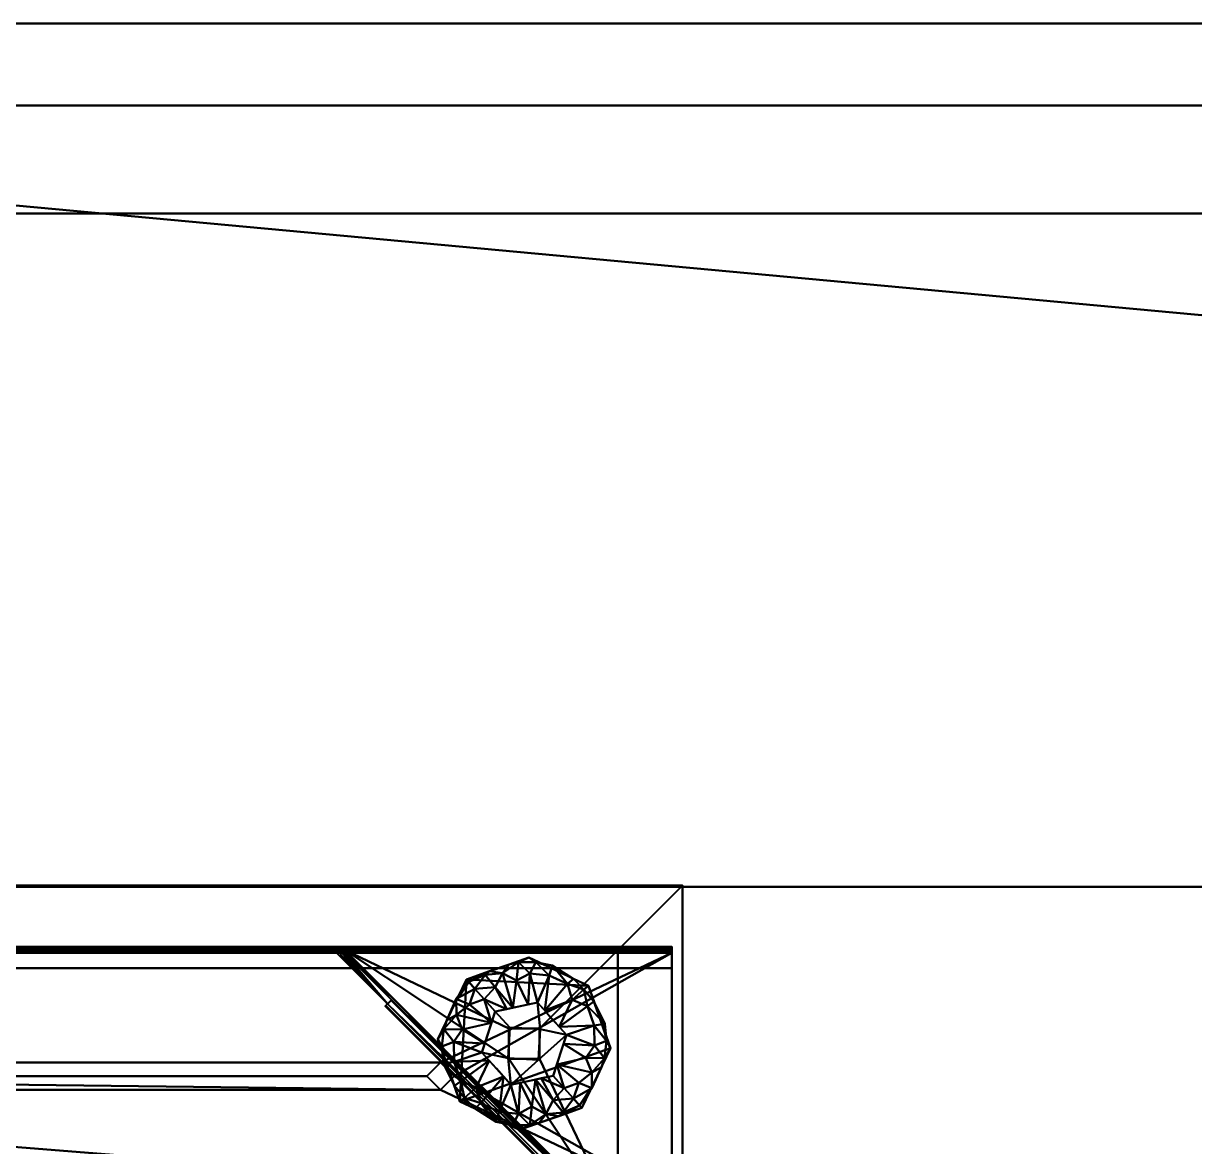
# Model space of a CAD drawing. Header units: millimetres. Extents: x -669 to 1360, y -1670 to 355.
# Drawn here: x -397.7 to -126.3, y 89.8 to 350 of the extents above; entities that cross this region are included whole.
import ezdxf

# ---------------------------------------------------------------- set-up
doc = ezdxf.new("R2010")
doc.units = ezdxf.units.MM
doc.layers.add('I-FURN', color=7, linetype='Continuous', lineweight=40)

# ---------------------------------------------------------------- blocks, each defined once
blk = doc.blocks.new('Modulo 3 gavetas - Modulo 3 gavetas-213949-Vista 1')
at = {"layer": 'I-FURN', "color": 7, "true_color": 0xf5f5f3}
mesh = blk.add_polyface(dxfattribs=at)
corners = [(-190, 636.75, 700.39), (-190, 151.42, 700.39), (-175, 151.42, 700.39), (-175, 621.75, 700.39), (175, 621.75, 700.39), (175, 151.42, 700.39), (190, 151.42, 700.39), (190, 636.75, 700.39)]
mesh.append_faces([[corners[k] for k in face] for face in [(3, 0, 1, 2)]], dxfattribs={"vtx0": -1, "color": 7})
mesh.append_faces([[corners[k] for k in face] for face in [(0, 3, 4, 7)]], dxfattribs={"vtx0": -1, "vtx2": -1, "color": 7})
mesh.append_faces([[corners[k] for k in face] for face in [(6, 7, 4, 5)]], dxfattribs={"vtx1": -1, "color": 7})
mesh = blk.add_polyface(dxfattribs=at)
corners = [(-190, 636.75, 20), (190, 636.75, 20), (190, 151.42, 20), (175, 151.42, 20), (175, 621.75, 20), (-175, 621.75, 20), (-175, 151.42, 20), (-190, 151.42, 20)]
mesh.append_faces([[corners[k] for k in face] for face in [(4, 5, 0, 1)]], dxfattribs={"vtx1": -1, "vtx3": -1, "color": 7})
mesh.append_faces([[corners[k] for k in face] for face in [(2, 3, 4, 1)]], dxfattribs={"vtx2": -1, "color": 7})
mesh.append_faces([[corners[k] for k in face] for face in [(5, 6, 7, 0)]], dxfattribs={"vtx3": -1, "color": 7})
mesh = blk.add_polyface(dxfattribs=at)
corners = [(-190, 636.75, 700.39), (190, 636.75, 700.39), (190, 636.75, 20), (-190, 636.75, 20)]
mesh.append_faces([[corners[k] for k in face] for face in [(0, 1, 2, 3)]], dxfattribs={"color": 7})
mesh = blk.add_polyface(dxfattribs=at)
corners = [(190, 636.75, 700.39), (190, 151.42, 700.39), (190, 151.42, 20), (190, 636.75, 20)]
mesh.append_faces([[corners[k] for k in face] for face in [(3, 0, 1, 2)]], dxfattribs={"color": 7})
mesh = blk.add_polyface(dxfattribs=at)
corners = [(187.56, 622.55, 698.95), (187.56, 622.55, 691.13), (-185.04, 622.55, 691.13), (-185.04, 622.55, 698.95)]
mesh.append_faces([[corners[k] for k in face] for face in [(0, 1, 2, 3)]], dxfattribs={"color": 7})
mesh = blk.add_polyface(dxfattribs=at)
corners = [(-185.04, 621.11, 700.39), (187.56, 621.11, 700.39), (187.56, 622.13, 699.97), (187.56, 622.55, 698.95), (-185.04, 622.55, 698.95), (-185.04, 622.13, 699.97)]
mesh.append_faces([[corners[k] for k in face] for face in [(5, 2, 3, 4)]], dxfattribs={"vtx0": -1, "color": 7})
mesh.append_faces([[corners[k] for k in face] for face in [(5, 0, 1, 2)]], dxfattribs={"vtx3": -1, "color": 7})
mesh = blk.add_polyface(dxfattribs=at)
corners = [(-185.04, 622.55, 691.13), (187.56, 622.55, 691.13), (187.56, 622.13, 690.11), (187.56, 621.11, 689.69), (-185.04, 621.11, 689.69), (-185.04, 622.13, 690.11)]
mesh.append_faces([[corners[k] for k in face] for face in [(5, 2, 3, 4)]], dxfattribs={"vtx0": -1, "color": 7})
mesh.append_faces([[corners[k] for k in face] for face in [(5, 0, 1, 2)]], dxfattribs={"vtx3": -1, "color": 7})
mesh = blk.add_polyface(dxfattribs=at)
corners = [(-185.04, 621.85, 691.13), (187.56, 621.85, 691.13), (187.56, 621.85, 698.95), (-185.04, 621.85, 698.95)]
mesh.append_faces([[corners[k] for k in face] for face in [(0, 1, 2, 3)]], dxfattribs={"color": 7})
mesh = blk.add_polyface(dxfattribs=at)
corners = [(187.56, 621.11, 699.69), (-185.04, 621.11, 699.69), (-185.04, 621.63, 699.47), (-185.04, 621.85, 698.95), (187.56, 621.85, 698.95), (187.56, 621.63, 699.47)]
mesh.append_faces([[corners[k] for k in face] for face in [(4, 5, 2, 3)]], dxfattribs={"vtx1": -1, "color": 7})
mesh.append_faces([[corners[k] for k in face] for face in [(0, 1, 2, 5)]], dxfattribs={"vtx2": -1, "color": 7})
mesh = blk.add_polyface(dxfattribs=at)
corners = [(187.56, 621.85, 691.13), (-185.04, 621.85, 691.13), (-185.04, 621.63, 690.6), (-185.04, 621.11, 690.39), (187.56, 621.11, 690.39), (187.56, 621.63, 690.6)]
mesh.append_faces([[corners[k] for k in face] for face in [(4, 5, 2, 3)]], dxfattribs={"vtx1": -1, "color": 7})
mesh.append_faces([[corners[k] for k in face] for face in [(0, 1, 2, 5)]], dxfattribs={"vtx2": -1, "color": 7})
mesh = blk.add_polyface(dxfattribs=at)
corners = [(175, 621.75, 700.39), (-175, 621.75, 700.39), (-175, 621.75, 20), (175, 621.75, 20)]
mesh.append_faces([[corners[k] for k in face] for face in [(3, 0, 1, 2)]], dxfattribs={"color": 7})
mesh = blk.add_polyface(dxfattribs=at)
corners = [(111.88, 621.75, 19.55), (111.88, 621.75, 18.6), (111.28, 621.62, 18.65), (110.69, 621.51, 18.8), (110.14, 621.42, 19.04), (109.62, 621.37, 19.37), (110.57, 622.32, 20.72), (110.88, 622.16, 20.62), (111.21, 622.02, 20.56), (111.54, 621.88, 20.51), (111.88, 621.75, 20.5), (111.88, 621.75, 20.03), (109.93, 621.68, 19.81), (110.25, 622, 20.26), (111.1, 621.68, 19.27), (110.89, 621.93, 20.17), (110.59, 621.78, 19.8), (111.33, 621.79, 19.83), (110.47, 621.63, 19.44), (111.34, 621.87, 20.19), (111.88, 621.75, 19.08), (110.41, 622.16, 20.49), (110.09, 621.84, 20.04)]
mesh.append_faces([[corners[k] for k in face] for face in [(5, 18, 4), (12, 18, 5)]], dxfattribs={"vtx0": -1, "vtx1": -1, "color": 7})
mesh.append_faces([[corners[k] for k in face] for face in [(20, 2, 14), (3, 18, 14), (16, 17, 14), (17, 19, 11), (17, 0, 14), (21, 7, 15), (16, 13, 15), (18, 16, 14), (16, 18, 12), (19, 17, 15), (16, 15, 17), (8, 19, 15), (11, 19, 9)]], dxfattribs={"vtx0": -1, "vtx1": -1, "vtx2": -1, "color": 7})
mesh.append_faces([[corners[k] for k in face] for face in [(18, 3, 4), (17, 11, 0), (19, 8, 9), (15, 7, 8), (14, 0, 20), (15, 13, 21)]], dxfattribs={"vtx0": -1, "vtx2": -1, "color": 7})
mesh.append_faces([[corners[k] for k in face] for face in [(16, 12, 22, 13)]], dxfattribs={"vtx0": -1, "vtx3": -1, "color": 7})
mesh.append_faces([[corners[k] for k in face] for face in [(10, 11, 9), (6, 7, 21)]], dxfattribs={"vtx1": -1, "color": 7})
mesh.append_faces([[corners[k] for k in face] for face in [(2, 3, 14)]], dxfattribs={"vtx1": -1, "vtx2": -1, "color": 7})
mesh.append_faces([[corners[k] for k in face] for face in [(20, 1, 2)]], dxfattribs={"vtx2": -1, "color": 7})
mesh = blk.add_polyface(dxfattribs=at)
corners = [(109.62, 621.37, 19.37), (121.69, 609.3, 19.37), (122.64, 610.25, 20.72), (110.57, 622.32, 20.72)]
mesh.append_faces([[corners[k] for k in face] for face in [(2, 3, 0, 1)]], dxfattribs={"color": 7})
mesh = blk.add_polyface(dxfattribs=at)
corners = [(109.62, 621.37, 19.37), (110.14, 621.42, 19.04), (110.69, 621.51, 18.8), (111.28, 621.62, 18.65), (111.88, 621.75, 18.6), (175, 558.63, 18.6), (174.87, 558.03, 18.65), (174.75, 557.45, 18.8), (174.67, 556.89, 19.04), (174.62, 556.37, 19.37), (162.55, 568.44, 19.37), (162.14, 568.04, 20.23), (162, 567.9, 21.24), (121.15, 608.75, 21.24), (121.29, 608.9, 20.23), (121.69, 609.3, 19.37)]
mesh.append_faces([[corners[k] for k in face] for face in [(8, 10, 7), (2, 15, 1)]], dxfattribs={"vtx0": -1, "vtx1": -1, "color": 7})
mesh.append_faces([[corners[k] for k in face] for face in [(6, 10, 15), (6, 15, 3)]], dxfattribs={"vtx0": -1, "vtx1": -1, "vtx2": -1, "color": 7})
mesh.append_faces([[corners[k] for k in face] for face in [(15, 2, 3), (10, 6, 7)]], dxfattribs={"vtx0": -1, "vtx2": -1, "color": 7})
mesh.append_faces([[corners[k] for k in face] for face in [(13, 14, 11, 12), (5, 6, 4)]], dxfattribs={"vtx1": -1, "color": 7})
mesh.append_faces([[corners[k] for k in face] for face in [(3, 4, 6)]], dxfattribs={"vtx1": -1, "vtx2": -1, "color": 7})
mesh.append_faces([[corners[k] for k in face] for face in [(14, 15, 10, 11)]], dxfattribs={"vtx1": -1, "vtx3": -1, "color": 7})
mesh.append_faces([[corners[k] for k in face] for face in [(8, 9, 10), (15, 0, 1)]], dxfattribs={"vtx2": -1, "color": 7})
mesh = blk.add_polyface(dxfattribs=at)
corners = [(111.88, 621.75, 20.5), (111.54, 621.88, 20.51), (111.21, 622.02, 20.56), (110.88, 622.16, 20.62), (110.57, 622.32, 20.72), (122.64, 610.25, 20.72), (122.53, 610.14, 20.95), (122.49, 610.1, 21.24), (163.35, 569.24, 21.24), (163.39, 569.28, 20.95), (163.5, 569.39, 20.72), (175.57, 557.32, 20.72), (175.41, 557.64, 20.62), (175.27, 557.96, 20.56), (175.13, 558.29, 20.51), (175, 558.63, 20.5)]
mesh.append_faces([[corners[k] for k in face] for face in [(9, 6, 7, 8), (0, 14, 15)]], dxfattribs={"vtx0": -1, "color": 7})
mesh.append_faces([[corners[k] for k in face] for face in [(13, 10, 12), (3, 5, 2)]], dxfattribs={"vtx0": -1, "vtx1": -1, "color": 7})
mesh.append_faces([[corners[k] for k in face] for face in [(14, 5, 10), (1, 5, 14)]], dxfattribs={"vtx0": -1, "vtx1": -1, "vtx2": -1, "color": 7})
mesh.append_faces([[corners[k] for k in face] for face in [(10, 5, 6, 9), (14, 0, 1)]], dxfattribs={"vtx0": -1, "vtx2": -1, "color": 7})
mesh.append_faces([[corners[k] for k in face] for face in [(1, 2, 5), (13, 14, 10)]], dxfattribs={"vtx1": -1, "vtx2": -1, "color": 7})
mesh.append_faces([[corners[k] for k in face] for face in [(3, 4, 5), (10, 11, 12)]], dxfattribs={"vtx2": -1, "color": 7})
mesh = blk.add_polyface(dxfattribs=at)
corners = [(175, 621.75, 20.5), (111.88, 621.75, 20.5), (175, 558.63, 20.5), (149.8, 596.55, 20.5), (149.8, 603.62, 20.5), (156.87, 603.62, 20.5), (156.87, 596.55, 20.5)]
mesh.append_faces([[corners[k] for k in face] for face in [(4, 1, 3)]], dxfattribs={"vtx0": -1, "vtx1": -1, "color": 7})
mesh.append_faces([[corners[k] for k in face] for face in [(3, 1, 2), (6, 2, 0, 5)]], dxfattribs={"vtx0": -1, "vtx2": -1, "color": 7})
mesh.append_faces([[corners[k] for k in face] for face in [(6, 3, 2)]], dxfattribs={"vtx1": -1, "vtx2": -1, "color": 7})
mesh.append_faces([[corners[k] for k in face] for face in [(4, 5, 0, 1)]], dxfattribs={"vtx1": -1, "vtx3": -1, "color": 7})
mesh = blk.add_polyface(dxfattribs=at)
corners = [(175, 558.63, 18.6), (111.88, 621.75, 18.6), (175, 621.75, 18.6), (156.87, 603.62, 18.6), (149.8, 603.62, 18.6), (149.8, 596.55, 18.6), (156.87, 596.55, 18.6)]
mesh.append_faces([[corners[k] for k in face] for face in [(5, 1, 4)]], dxfattribs={"vtx0": -1, "vtx1": -1, "color": 7})
mesh.append_faces([[corners[k] for k in face] for face in [(0, 5, 6), (2, 3, 4, 1)]], dxfattribs={"vtx0": -1, "vtx2": -1, "color": 7})
mesh.append_faces([[corners[k] for k in face] for face in [(0, 1, 5)]], dxfattribs={"vtx1": -1, "vtx2": -1, "color": 7})
mesh.append_faces([[corners[k] for k in face] for face in [(2, 0, 6, 3)]], dxfattribs={"vtx1": -1, "vtx3": -1, "color": 7})
mesh = blk.add_polyface(dxfattribs=at)
corners = [(175, 621.75, 18.6), (111.88, 621.75, 18.6), (111.88, 621.75, 19.55), (111.88, 621.75, 20.03), (111.88, 621.75, 20.5), (175, 621.75, 20.5)]
mesh.append_faces([[corners[k] for k in face] for face in [(2, 5, 0, 1)]], dxfattribs={"vtx0": -1, "color": 7})
mesh.append_faces([[corners[k] for k in face] for face in [(3, 4, 5, 2)]], dxfattribs={"vtx2": -1, "color": 7})
mesh = blk.add_polyface(dxfattribs=at)
corners = [(175, 151.42, 700.39), (175, 621.75, 700.39), (175, 621.75, 20), (175, 151.42, 20)]
mesh.append_faces([[corners[k] for k in face] for face in [(3, 0, 1, 2)]], dxfattribs={"color": 7})
mesh = blk.add_polyface(dxfattribs=at)
corners = [(175, 621.75, 20.5), (175, 558.63, 20.5), (175, 558.63, 19.55), (175, 558.63, 19.08), (175, 558.63, 18.6), (175, 621.75, 18.6)]
mesh.append_faces([[corners[k] for k in face] for face in [(5, 3, 4)]], dxfattribs={"vtx0": -1, "color": 7})
mesh.append_faces([[corners[k] for k in face] for face in [(1, 2, 0)]], dxfattribs={"vtx1": -1, "color": 7})
mesh.append_faces([[corners[k] for k in face] for face in [(5, 0, 2, 3)]], dxfattribs={"vtx1": -1, "vtx3": -1, "color": 7})
mesh = blk.add_polyface(dxfattribs=at)
corners = [(187.56, 621.85, 698.95), (187.56, 621.85, 691.13), (187.56, 622.55, 691.13), (187.56, 622.55, 698.95)]
mesh.append_faces([[corners[k] for k in face] for face in [(0, 1, 2, 3)]], dxfattribs={"color": 7})
mesh = blk.add_polyface(dxfattribs=at)
corners = [(187.56, 621.11, 699.69), (187.56, 621.63, 699.47), (187.56, 621.85, 698.95), (187.56, 622.55, 698.95), (187.56, 622.13, 699.97), (187.56, 621.11, 700.39)]
mesh.append_faces([[corners[k] for k in face] for face in [(5, 0, 1, 4)]], dxfattribs={"vtx2": -1, "color": 7})
mesh.append_faces([[corners[k] for k in face] for face in [(1, 2, 3, 4)]], dxfattribs={"vtx3": -1, "color": 7})
mesh = blk.add_polyface(dxfattribs=at)
corners = [(187.56, 621.85, 691.13), (187.56, 621.63, 690.6), (187.56, 621.11, 690.39), (187.56, 621.11, 689.69), (187.56, 622.13, 690.11), (187.56, 622.55, 691.13)]
mesh.append_faces([[corners[k] for k in face] for face in [(5, 0, 1, 4)]], dxfattribs={"vtx2": -1, "color": 7})
mesh.append_faces([[corners[k] for k in face] for face in [(1, 2, 3, 4)]], dxfattribs={"vtx3": -1, "color": 7})
mesh = blk.add_polyface(dxfattribs=at)
corners = [(-185.04, 563.99, 700.39), (187.56, 563.99, 700.39), (187.56, 621.11, 700.39), (-185.04, 621.11, 700.39), (133.96, 589.38, 700.39), (130.78, 592.55, 700.39), (133.96, 595.73, 700.39), (137.13, 592.55, 700.39), (-130.04, 589.38, 700.39), (-133.22, 592.55, 700.39), (-130.04, 595.73, 700.39), (-126.87, 592.55, 700.39)]
mesh.append_faces([[corners[k] for k in face] for face in [(10, 3, 9)]], dxfattribs={"vtx0": -1, "vtx1": -1, "color": 7})
mesh.append_faces([[corners[k] for k in face] for face in [(0, 8, 9, 3), (11, 5, 6, 10), (2, 6, 7)]], dxfattribs={"vtx0": -1, "vtx2": -1, "color": 7})
mesh.append_faces([[corners[k] for k in face] for face in [(8, 0, 1, 4)]], dxfattribs={"vtx0": -1, "vtx2": -1, "vtx3": -1, "color": 7})
mesh.append_faces([[corners[k] for k in face] for face in [(2, 3, 10, 6)]], dxfattribs={"vtx1": -1, "vtx2": -1, "vtx3": -1, "color": 7})
mesh.append_faces([[corners[k] for k in face] for face in [(11, 8, 4, 5), (7, 4, 1, 2)]], dxfattribs={"vtx1": -1, "vtx3": -1, "color": 7})
mesh = blk.add_polyface(dxfattribs=at)
corners = [(187.56, 621.11, 699.69), (187.56, 563.99, 699.69), (-185.04, 563.99, 699.69), (-185.04, 621.11, 699.69), (133.96, 595.73, 699.69), (130.78, 592.55, 699.69), (133.96, 589.38, 699.69), (137.13, 592.55, 699.69), (-130.04, 595.73, 699.69), (-133.22, 592.55, 699.69), (-130.04, 589.38, 699.69), (-126.87, 592.55, 699.69)]
mesh.append_faces([[corners[k] for k in face] for face in [(2, 10, 1), (7, 1, 6)]], dxfattribs={"vtx0": -1, "vtx1": -1, "color": 7})
mesh.append_faces([[corners[k] for k in face] for face in [(3, 8, 9, 2)]], dxfattribs={"vtx0": -1, "vtx2": -1, "color": 7})
mesh.append_faces([[corners[k] for k in face] for face in [(8, 3, 0, 4)]], dxfattribs={"vtx0": -1, "vtx2": -1, "vtx3": -1, "color": 7})
mesh.append_faces([[corners[k] for k in face] for face in [(9, 10, 2), (5, 6, 11)]], dxfattribs={"vtx1": -1, "vtx2": -1, "color": 7})
mesh.append_faces([[corners[k] for k in face] for face in [(10, 11, 6, 1)]], dxfattribs={"vtx1": -1, "vtx2": -1, "vtx3": -1, "color": 7})
mesh.append_faces([[corners[k] for k in face] for face in [(4, 5, 11, 8), (7, 4, 0, 1)]], dxfattribs={"vtx1": -1, "vtx3": -1, "color": 7})
mesh = blk.add_polyface(dxfattribs=at)
corners = [(-185.04, 617.55, 689.69), (-185.04, 621.11, 689.69), (187.56, 621.11, 689.69), (187.56, 617.55, 689.69)]
mesh.append_faces([[corners[k] for k in face] for face in [(3, 0, 1, 2)]], dxfattribs={"color": 7})
mesh = blk.add_polyface(dxfattribs=at)
corners = [(187.56, 621.11, 690.39), (-185.04, 621.11, 690.39), (-185.04, 617.55, 690.39), (187.56, 617.55, 690.39)]
mesh.append_faces([[corners[k] for k in face] for face in [(1, 2, 3, 0)]], dxfattribs={"color": 7})
at = {"layer": 'I-FURN', "color": 250, "true_color": 0x191919}
mesh = blk.add_polyface(dxfattribs=at)
corners = [(166.7, 585.21), (152.26, 580.11), (138.45, 586.72), (133.36, 601.16), (139.97, 614.96), (154.41, 620.06), (168.21, 613.45), (173.31, 599.01)]
mesh.append_faces([[corners[k] for k in face] for face in [(4, 2, 3)]], dxfattribs={"vtx0": -1, "color": 250})
mesh.append_faces([[corners[k] for k in face] for face in [(1, 2, 7, 0), (5, 6, 4)]], dxfattribs={"vtx1": -1, "color": 250})
mesh.append_faces([[corners[k] for k in face] for face in [(6, 7, 2, 4)]], dxfattribs={"vtx1": -1, "vtx2": -1, "vtx3": -1, "color": 250})
mesh = blk.add_polyface(dxfattribs=at)
corners = [(160.02, 592.65, 10), (162.57, 589.8, 9.24), (164.74, 587.39, 7.07), (166.19, 585.77, 3.83), (166.7, 585.21), (173.31, 599.01), (168.21, 613.45), (154.41, 620.06), (139.97, 614.96), (140.48, 614.4, 3.83), (141.93, 612.79, 7.07), (144.09, 610.37, 9.24), (146.65, 607.53, 10), (156.44, 609.59, 10), (163.12, 602.15, 10), (161.74, 597.92, 10), (152.08, 608.67, 10), (169.14, 590.31), (145.31, 616.85), (160.88, 595.28, 10), (149.36, 608.1, 10), (169.03, 593.38, 7.07), (165.98, 591.03, 8.31), (148.35, 616.41, 7.07), (144.33, 616.03, 5.56), (169.61, 599.68, 7.78), (170.76, 606.23), (159.78, 605.87, 10), (168.02, 608.8, 7.07), (163.35, 613.91, 7.07), (154.67, 616.31, 7.78), (161.31, 616.75), (169.05, 589.74, 4.72), (146.6, 613.18, 8.81), (171.22, 594.66), (171.96, 596.75, 4.51), (172.4, 600.73, 4.21), (169.57, 604.31, 7.35), (172.03, 602.62), (172.05, 604.68, 3.75), (149.86, 618.45), (152.01, 618.96, 4.51), (156.02, 618.97, 4.21), (159.16, 615.86, 7.32), (157.86, 618.41), (159.91, 618.21, 3.72), (162.43, 600.04, 10), (167.65, 596.77, 8.83), (169.49, 609.84), (161.45, 604.01, 10), (164.44, 610.22, 8.64), (167.17, 612.61, 4.99), (164.76, 615.1), (158.11, 607.73, 10), (151.57, 614.68, 8.83), (150.72, 608.38, 10), (154.26, 609.13, 10)]
mesh.append_faces([[corners[k] for k in face] for face in [(9, 18, 8)]], dxfattribs={"vtx0": -1, "color": 250})
mesh.append_faces([[corners[k] for k in face] for face in [(53, 43, 13)]], dxfattribs={"vtx0": -1, "vtx1": -1, "color": 250})
mesh.append_faces([[corners[k] for k in face] for face in [(43, 30, 13), (21, 47, 19), (37, 25, 36), (42, 45, 44), (33, 11, 20), (19, 22, 21), (33, 23, 24), (19, 1, 22), (55, 23, 33), (3, 17, 32), (18, 24, 23), (22, 32, 21), (18, 9, 24), (41, 30, 42), (35, 36, 25), (39, 48, 28), (35, 47, 21), (7, 41, 42), (29, 53, 50), (40, 23, 41), (29, 51, 52), (32, 22, 2), (35, 5, 36), (33, 24, 10), (55, 54, 23), (32, 34, 21), (47, 35, 25), (21, 34, 35), (39, 28, 37), (38, 39, 36), (28, 49, 37), (36, 39, 37), (54, 41, 23), (43, 42, 30), (45, 42, 43), (54, 56, 30), (29, 45, 43), (14, 25, 37), (46, 47, 25), (29, 50, 51), (50, 49, 28), (51, 50, 28), (43, 53, 29), (48, 51, 28), (45, 29, 52), (41, 54, 30)]], dxfattribs={"vtx0": -1, "vtx1": -1, "vtx2": -1, "color": 250})
mesh.append_faces([[corners[k] for k in face] for face in [(22, 1, 2), (25, 14, 46), (32, 2, 3), (24, 9, 10), (33, 10, 11), (51, 48, 6), (35, 34, 5), (37, 49, 14), (36, 5, 38), (41, 7, 40), (51, 6, 52)]], dxfattribs={"vtx0": -1, "vtx2": -1, "color": 250})
mesh.append_faces([[corners[k] for k in face] for face in [(39, 38, 26, 48), (54, 55, 16, 56)]], dxfattribs={"vtx0": -1, "vtx3": -1, "color": 250})
mesh.append_faces([[corners[k] for k in face] for face in [(15, 19, 47, 46), (17, 34, 32), (20, 55, 33), (27, 49, 50, 53), (40, 18, 23), (31, 44, 45, 52), (44, 7, 42), (56, 13, 30)]], dxfattribs={"vtx1": -1, "vtx2": -1, "color": 250})
mesh.append_faces([[corners[k] for k in face] for face in [(19, 0, 1), (3, 4, 17), (11, 12, 20)]], dxfattribs={"vtx2": -1, "color": 250})
at = {"layer": 'I-FURN', "color": 7, "true_color": 0xf5f5f3}
mesh = blk.add_polyface(dxfattribs=at)
corners = [(187.56, 563.99, 700.39), (187.56, 563.99, 699.69), (187.56, 621.11, 699.69), (187.56, 621.11, 700.39)]
mesh.append_faces([[corners[k] for k in face] for face in [(1, 2, 3, 0)]], dxfattribs={"color": 7})
mesh = blk.add_polyface(dxfattribs=at)
corners = [(187.56, 617.55, 689.69), (187.56, 621.11, 689.69), (187.56, 621.11, 690.39), (187.56, 617.55, 690.39)]
mesh.append_faces([[corners[k] for k in face] for face in [(2, 3, 0, 1)]], dxfattribs={"color": 7})
mesh = blk.add_polyface(dxfattribs=at)
corners = [(187.56, 617.55, 690.39), (-185.04, 617.55, 690.39), (-185.04, 617.55, 689.69), (187.56, 617.55, 689.69)]
mesh.append_faces([[corners[k] for k in face] for face in [(0, 1, 2, 3)]], dxfattribs={"color": 7})
at = {"layer": 'I-FURN', "color": 250, "true_color": 0x191919}
mesh = blk.add_polyface(dxfattribs=at)
corners = [(139.97, 614.96), (133.36, 601.16), (138.45, 586.72), (152.26, 580.11), (166.7, 585.21), (166.19, 585.77, 3.83), (164.74, 587.39, 7.07), (162.57, 589.8, 9.24), (160.02, 592.65, 10), (150.23, 590.58, 10), (143.55, 598.02, 10), (146.65, 607.53, 10), (144.09, 610.37, 9.24), (141.93, 612.79, 7.07), (140.48, 614.4, 3.83), (144.93, 602.25, 10), (154.59, 591.5, 10), (137.53, 609.86), (161.36, 583.32), (145.79, 604.89, 10), (157.3, 592.07, 10), (137.63, 606.79, 7.07), (140.68, 609.14, 8.31), (158.32, 583.76, 7.07), (162.34, 584.14, 5.56), (137.06, 600.49, 7.78), (135.91, 593.94), (146.89, 594.3, 10), (138.65, 591.38, 7.07), (143.32, 586.26, 7.07), (152, 583.86, 7.78), (145.36, 583.42), (137.62, 610.43, 4.72), (160.07, 586.99, 8.81), (135.45, 605.51), (134.71, 603.42, 4.51), (134.27, 599.44, 4.21), (137.1, 595.86, 7.35), (134.64, 597.55), (134.62, 595.49, 3.75), (156.81, 581.72), (154.66, 581.21, 4.51), (150.65, 581.2, 4.21), (147.51, 584.31, 7.32), (148.81, 581.77), (146.76, 581.96, 3.72), (144.24, 600.14, 10), (139.01, 603.4, 8.83), (137.18, 590.33), (145.22, 596.16, 10), (142.23, 589.96, 8.64), (139.49, 587.56, 4.99), (141.91, 585.07), (148.56, 592.44, 10), (155.1, 585.49, 8.83), (155.95, 591.79, 10), (152.41, 591.04, 10)]
mesh.append_faces([[corners[k] for k in face] for face in [(5, 18, 4)]], dxfattribs={"vtx0": -1, "color": 250})
mesh.append_faces([[corners[k] for k in face] for face in [(14, 32, 13), (53, 43, 9)]], dxfattribs={"vtx0": -1, "vtx1": -1, "color": 250})
mesh.append_faces([[corners[k] for k in face] for face in [(33, 7, 20), (21, 47, 19), (37, 10, 25), (37, 25, 36), (42, 45, 44), (19, 12, 22), (33, 23, 24), (43, 30, 9), (55, 23, 33), (14, 17, 32), (18, 24, 23), (22, 32, 21), (21, 19, 22), (18, 5, 24), (41, 30, 42), (35, 36, 25), (28, 51, 50), (3, 41, 42), (29, 53, 50), (40, 23, 41), (29, 51, 52), (32, 22, 13), (35, 1, 36), (33, 24, 6), (55, 54, 23), (32, 34, 21), (47, 35, 25), (21, 34, 35), (39, 28, 37), (38, 39, 36), (28, 49, 37), (36, 39, 37), (54, 41, 23), (43, 42, 30), (45, 42, 43), (54, 56, 30), (29, 45, 43), (35, 47, 21), (46, 47, 25), (39, 48, 28), (50, 49, 28), (28, 48, 51), (43, 53, 29), (29, 50, 51), (45, 29, 52), (41, 54, 30)]], dxfattribs={"vtx0": -1, "vtx1": -1, "vtx2": -1, "color": 250})
mesh.append_faces([[corners[k] for k in face] for face in [(24, 5, 6), (22, 12, 13), (33, 6, 7), (25, 10, 46), (35, 34, 1), (51, 48, 2), (36, 1, 38), (41, 3, 40), (51, 2, 52)]], dxfattribs={"vtx0": -1, "vtx2": -1, "color": 250})
mesh.append_faces([[corners[k] for k in face] for face in [(39, 38, 26, 48), (54, 55, 16, 56)]], dxfattribs={"vtx0": -1, "vtx3": -1, "color": 250})
mesh.append_faces([[corners[k] for k in face] for face in [(15, 19, 47, 46), (17, 34, 32), (20, 55, 33), (27, 49, 50, 53), (49, 10, 37), (40, 18, 23), (31, 44, 45, 52), (44, 3, 42), (56, 9, 30)]], dxfattribs={"vtx1": -1, "vtx2": -1, "color": 250})
mesh.append_faces([[corners[k] for k in face] for face in [(19, 11, 12), (7, 8, 20), (14, 0, 17)]], dxfattribs={"vtx2": -1, "color": 250})
at = {"layer": 'I-FURN', "color": 7, "true_color": 0xf5f5f3}
mesh = blk.add_polyface(dxfattribs=at)
corners = [(122.64, 610.25, 20.72), (121.69, 609.3, 19.37), (121.29, 608.9, 20.23), (121.15, 608.75, 21.24), (122.49, 610.1, 21.24), (122.53, 610.14, 20.95)]
mesh.append_faces([[corners[k] for k in face] for face in [(0, 1, 2, 5)]], dxfattribs={"vtx2": -1, "color": 7})
mesh.append_faces([[corners[k] for k in face] for face in [(2, 3, 4, 5)]], dxfattribs={"vtx3": -1, "color": 7})
mesh = blk.add_polyface(dxfattribs=at)
corners = [(122.49, 610.1, 21.24), (121.15, 608.75, 21.24), (121.15, 608.75, 29.91), (122.49, 610.1, 29.91)]
mesh.append_faces([[corners[k] for k in face] for face in [(2, 3, 0, 1)]], dxfattribs={"color": 7})
mesh = blk.add_polyface(dxfattribs=at)
corners = [(121.15, 608.75, 29.91), (162, 567.9, 29.91), (163.35, 569.24, 29.91), (122.49, 610.1, 29.91)]
mesh.append_faces([[corners[k] for k in face] for face in [(1, 2, 3, 0)]], dxfattribs={"color": 7})
mesh = blk.add_polyface(dxfattribs=at)
corners = [(121.15, 608.75, 29.91), (121.15, 608.75, 21.24), (162, 567.9, 21.24), (162, 567.9, 29.91)]
mesh.append_faces([[corners[k] for k in face] for face in [(2, 3, 0, 1)]], dxfattribs={"color": 7})
mesh = blk.add_polyface(dxfattribs=at)
corners = [(163.35, 569.24, 21.24), (122.49, 610.1, 21.24), (122.49, 610.1, 29.91), (163.35, 569.24, 29.91)]
mesh.append_faces([[corners[k] for k in face] for face in [(2, 3, 0, 1)]], dxfattribs={"color": 7})
at = {"layer": 'I-FURN', "color": 250, "true_color": 0x191919}
mesh = blk.add_polyface(dxfattribs=at)
corners = [(146.65, 607.53, 10), (143.55, 598.02, 10), (150.23, 590.58, 10), (160.02, 592.65, 10), (163.12, 602.15, 10), (156.44, 609.59, 10), (149.99, 603.81, 10), (157.05, 603.43, 10), (156.68, 596.37, 10), (149.61, 596.74, 10)]
mesh.append_faces([[corners[k] for k in face] for face in [(9, 2, 8)]], dxfattribs={"vtx0": -1, "vtx1": -1, "color": 250})
mesh.append_faces([[corners[k] for k in face] for face in [(4, 7, 8), (7, 4, 5), (1, 9, 6, 0), (9, 1, 2)]], dxfattribs={"vtx0": -1, "vtx2": -1, "color": 250})
mesh.append_faces([[corners[k] for k in face] for face in [(8, 2, 3, 4)]], dxfattribs={"vtx0": -1, "vtx3": -1, "color": 250})
mesh.append_faces([[corners[k] for k in face] for face in [(5, 0, 6, 7)]], dxfattribs={"vtx1": -1, "vtx3": -1, "color": 250})
mesh = blk.add_polyface(dxfattribs=at)
corners = [(156.68, 596.37, 35), (149.61, 596.74, 35), (149.99, 603.81, 35), (149.99, 603.81, 28.75), (149.99, 603.81, 22.5), (149.99, 603.81, 16.25), (149.99, 603.81, 10), (149.61, 596.74, 10), (156.68, 596.37, 10), (156.68, 596.37, 16.25), (156.68, 596.37, 22.5), (156.68, 596.37, 28.75)]
mesh.append_faces([[corners[k] for k in face] for face in [(7, 1, 4)]], dxfattribs={"vtx0": -1, "vtx1": -1, "vtx2": -1, "color": 250})
mesh.append_faces([[corners[k] for k in face] for face in [(10, 11, 1, 7)]], dxfattribs={"vtx1": -1, "vtx2": -1, "vtx3": -1, "color": 250})
mesh.append_faces([[corners[k] for k in face] for face in [(11, 0, 1), (5, 6, 7, 4)]], dxfattribs={"vtx2": -1, "color": 250})
mesh.append_faces([[corners[k] for k in face] for face in [(7, 8, 9, 10), (1, 2, 3, 4)]], dxfattribs={"vtx3": -1, "color": 250})
mesh = blk.add_polyface(dxfattribs=at)
corners = [(156.68, 596.37, 35), (157.05, 603.43, 35), (149.99, 603.81, 35), (149.61, 596.74, 35)]
mesh.append_faces([[corners[k] for k in face] for face in [(0, 1, 2, 3)]], dxfattribs={"color": 250})
at = {"layer": 'I-FURN', "color": 7, "true_color": 0xf5f5f3}
mesh = blk.add_polyface(dxfattribs=at)
corners = [(156.87, 603.62, 20.5), (149.8, 603.62, 20.5), (149.8, 596.55, 20.5), (149.8, 596.55, 20.02), (149.8, 596.55, 19.55), (149.8, 596.55, 19.07), (149.8, 596.55, 18.6), (149.8, 603.62, 18.6), (156.87, 603.62, 18.6), (156.87, 603.62, 19.07), (156.87, 603.62, 19.55), (156.87, 603.62, 20.02)]
mesh.append_faces([[corners[k] for k in face] for face in [(7, 4, 5, 6)]], dxfattribs={"vtx0": -1, "color": 7})
mesh.append_faces([[corners[k] for k in face] for face in [(1, 4, 7)]], dxfattribs={"vtx0": -1, "vtx1": -1, "vtx2": -1, "color": 7})
mesh.append_faces([[corners[k] for k in face] for face in [(1, 7, 10, 11)]], dxfattribs={"vtx0": -1, "vtx1": -1, "vtx3": -1, "color": 7})
mesh.append_faces([[corners[k] for k in face] for face in [(0, 1, 11)]], dxfattribs={"vtx1": -1, "color": 7})
mesh.append_faces([[corners[k] for k in face] for face in [(1, 2, 3, 4), (7, 8, 9, 10)]], dxfattribs={"vtx3": -1, "color": 7})
mesh = blk.add_polyface(dxfattribs=at)
corners = [(149.8, 596.55, 18.6), (149.8, 596.55, 19.07), (149.8, 596.55, 19.55), (149.8, 596.55, 20.02), (149.8, 596.55, 20.5), (156.87, 596.55, 20.5), (156.87, 603.62, 20.5), (156.87, 603.62, 20.02), (156.87, 603.62, 19.55), (156.87, 603.62, 19.07), (156.87, 603.62, 18.6), (156.87, 596.55, 18.6)]
mesh.append_faces([[corners[k] for k in face] for face in [(2, 5, 11)]], dxfattribs={"vtx0": -1, "vtx1": -1, "vtx2": -1, "color": 7})
mesh.append_faces([[corners[k] for k in face] for face in [(5, 7, 8, 11)]], dxfattribs={"vtx0": -1, "vtx2": -1, "vtx3": -1, "color": 7})
mesh.append_faces([[corners[k] for k in face] for face in [(9, 10, 11, 8), (5, 6, 7), (3, 4, 5, 2)]], dxfattribs={"vtx2": -1, "color": 7})
mesh.append_faces([[corners[k] for k in face] for face in [(11, 0, 1, 2)]], dxfattribs={"vtx3": -1, "color": 7})
at = {"layer": 'I-FURN', "color": 250, "true_color": 0x191919}
mesh = blk.add_polyface(dxfattribs=at)
corners = [(149.99, 603.81, 10), (149.99, 603.81, 16.25), (149.99, 603.81, 22.5), (149.99, 603.81, 28.75), (149.99, 603.81, 35), (157.05, 603.43, 35), (156.68, 596.37, 35), (156.68, 596.37, 28.75), (156.68, 596.37, 22.5), (156.68, 596.37, 16.25), (156.68, 596.37, 10), (157.05, 603.43, 10)]
mesh.append_faces([[corners[k] for k in face] for face in [(7, 5, 6)]], dxfattribs={"vtx0": -1, "color": 250})
mesh.append_faces([[corners[k] for k in face] for face in [(11, 2, 5), (8, 11, 5, 7)]], dxfattribs={"vtx0": -1, "vtx1": -1, "vtx2": -1, "color": 250})
mesh.append_faces([[corners[k] for k in face] for face in [(1, 2, 11, 0)]], dxfattribs={"vtx1": -1, "color": 250})
mesh.append_faces([[corners[k] for k in face] for face in [(3, 4, 5, 2), (9, 10, 11, 8)]], dxfattribs={"vtx2": -1, "color": 250})
at = {"layer": 'I-FURN', "color": 7, "true_color": 0xf5f5f3}
mesh = blk.add_polyface(dxfattribs=at)
corners = [(133.96, 595.73, 700.39), (130.78, 592.55, 700.39), (133.96, 589.38, 700.39), (133.96, 589.38, 700.21), (133.96, 589.38, 700.04), (133.96, 589.38, 699.86), (133.96, 589.38, 699.69), (130.78, 592.55, 699.69), (133.96, 595.73, 699.69), (133.96, 595.73, 699.86), (133.96, 595.73, 700.04), (133.96, 595.73, 700.21)]
mesh.append_faces([[corners[k] for k in face] for face in [(7, 4, 5, 6)]], dxfattribs={"vtx0": -1, "color": 7})
mesh.append_faces([[corners[k] for k in face] for face in [(1, 4, 7)]], dxfattribs={"vtx0": -1, "vtx1": -1, "vtx2": -1, "color": 7})
mesh.append_faces([[corners[k] for k in face] for face in [(1, 7, 10, 11)]], dxfattribs={"vtx0": -1, "vtx1": -1, "vtx3": -1, "color": 7})
mesh.append_faces([[corners[k] for k in face] for face in [(0, 1, 11)]], dxfattribs={"vtx1": -1, "color": 7})
mesh.append_faces([[corners[k] for k in face] for face in [(1, 2, 3, 4), (7, 8, 9, 10)]], dxfattribs={"vtx3": -1, "color": 7})
mesh = blk.add_polyface(dxfattribs=at)
corners = [(133.96, 589.38, 699.69), (133.96, 589.38, 699.86), (133.96, 589.38, 700.04), (133.96, 589.38, 700.21), (133.96, 589.38, 700.39), (137.13, 592.55, 700.39), (133.96, 595.73, 700.39), (133.96, 595.73, 700.21), (133.96, 595.73, 700.04), (133.96, 595.73, 699.86), (133.96, 595.73, 699.69), (137.13, 592.55, 699.69)]
mesh.append_faces([[corners[k] for k in face] for face in [(2, 5, 11)]], dxfattribs={"vtx0": -1, "vtx1": -1, "vtx2": -1, "color": 7})
mesh.append_faces([[corners[k] for k in face] for face in [(5, 7, 8, 11)]], dxfattribs={"vtx0": -1, "vtx2": -1, "vtx3": -1, "color": 7})
mesh.append_faces([[corners[k] for k in face] for face in [(9, 10, 11, 8), (5, 6, 7), (3, 4, 5, 2)]], dxfattribs={"vtx2": -1, "color": 7})
mesh.append_faces([[corners[k] for k in face] for face in [(11, 0, 1, 2)]], dxfattribs={"vtx3": -1, "color": 7})

msp = doc.modelspace()

# ---------------------------------------------------------------- block references
at = {"layer": 'I-FURN', "color": 7, "true_color": 0xf5f5f3}
msp.add_blockref('Modulo 3 gavetas - Modulo 3 gavetas-213949-Vista 1', (-435, -486.42), dxfattribs=at)

# ---------------------------------------------------------------- meshes
at = {"layer": 'I-FURN', "color": 251, "true_color": 0x525051}
mesh = msp.add_polyface(dxfattribs=at)
corners = [(1331, 350, 495.35), (-650, 350, 495.35), (-650, 350, 981), (1331, 350, 981)]
mesh.append_faces([[corners[k] for k in face] for face in [(2, 3, 0, 1)]], dxfattribs={"color": 251})
mesh = msp.add_polyface(dxfattribs=at)
corners = [(1331, 350, 981), (-650, 350, 981), (-650, 331, 981), (1331, 331, 981)]
mesh.append_faces([[corners[k] for k in face] for face in [(0, 1, 2, 3)]], dxfattribs={"color": 251})
mesh = msp.add_polyface(dxfattribs=at)
corners = [(-650, 350, 495.35), (1331, 350, 495.35), (1331, 331, 495.35), (-650, 331, 495.35)]
mesh.append_faces([[corners[k] for k in face] for face in [(0, 1, 2, 3)]], dxfattribs={"color": 251})
mesh = msp.add_polyface(dxfattribs=at)
corners = [(-650, 350, 1000), (-650, 150, 1000), (1350, 150, 1000), (1350, 350, 1000)]
mesh.append_faces([[corners[k] for k in face] for face in [(2, 3, 0, 1)]], dxfattribs={"color": 251})
mesh = msp.add_polyface(dxfattribs=at)
corners = [(-650, 350, 981), (1350, 350, 981), (1350, 150, 981), (-650, 150, 981)]
mesh.append_faces([[corners[k] for k in face] for face in [(2, 3, 0, 1)]], dxfattribs={"color": 251})
mesh = msp.add_polyface(dxfattribs=at)
corners = [(-650, 350, 1000), (1350, 350, 1000), (1350, 350, 981), (-650, 350, 981)]
mesh.append_faces([[corners[k] for k in face] for face in [(0, 1, 2, 3)]], dxfattribs={"color": 251})
at = {"layer": 'I-FURN', "color": 253, "true_color": 0xc9b59b}
mesh = msp.add_polyface(dxfattribs=at)
corners = [(1331, -350, 725), (1331, 331, 725), (-650, 331, 725), (-650, -350, 725), (115, 260.28, 725), (385, 260.28, 725), (385, 140.48, 725), (115, 140.48, 725)]
mesh.append_faces([[corners[k] for k in face] for face in [(7, 3, 6)]], dxfattribs={"vtx0": -1, "vtx1": -1, "color": 253})
mesh.append_faces([[corners[k] for k in face] for face in [(5, 1, 2, 4), (1, 5, 6)]], dxfattribs={"vtx0": -1, "vtx2": -1, "color": 253})
mesh.append_faces([[corners[k] for k in face] for face in [(6, 3, 0, 1)]], dxfattribs={"vtx0": -1, "vtx3": -1, "color": 253})
mesh.append_faces([[corners[k] for k in face] for face in [(2, 3, 7, 4)]], dxfattribs={"vtx1": -1, "vtx3": -1, "color": 253})
mesh = msp.add_polyface(dxfattribs=at)
corners = [(1331, -350, 700), (-650, -350, 700), (-650, 331, 700), (1331, 331, 700), (115, 260.28, 700), (115, 140.48, 700), (385, 140.48, 700), (385, 260.28, 700)]
mesh.append_faces([[corners[k] for k in face] for face in [(7, 3, 6)]], dxfattribs={"vtx0": -1, "vtx1": -1, "color": 253})
mesh.append_faces([[corners[k] for k in face] for face in [(2, 4, 5, 1), (1, 5, 6)]], dxfattribs={"vtx0": -1, "vtx2": -1, "color": 253})
mesh.append_faces([[corners[k] for k in face] for face in [(0, 1, 6, 3)]], dxfattribs={"vtx1": -1, "vtx2": -1, "color": 253})
mesh.append_faces([[corners[k] for k in face] for face in [(2, 3, 7, 4)]], dxfattribs={"vtx1": -1, "vtx3": -1, "color": 253})
mesh = msp.add_polyface(dxfattribs=at)
corners = [(-650, 331, 725), (1331, 331, 725), (1331, 331, 700), (-650, 331, 700)]
mesh.append_faces([[corners[k] for k in face] for face in [(0, 1, 2, 3)]], dxfattribs={"color": 253})
at = {"layer": 'I-FURN', "color": 251, "true_color": 0x525051}
mesh = msp.add_polyface(dxfattribs=at)
corners = [(1331, 331, 495.35), (1331, 331, 981), (-650, 331, 981), (-650, 331, 495.35)]
mesh.append_faces([[corners[k] for k in face] for face in [(2, 3, 0, 1)]], dxfattribs={"color": 251})
at = {"layer": 'I-FURN', "color": 253, "true_color": 0xc9b59b}
mesh = msp.add_polyface(dxfattribs=at)
corners = [(1306, 331, 29.6), (-625, 331, 29.6), (-625, 331, 700), (1306, 331, 700)]
mesh.append_faces([[corners[k] for k in face] for face in [(2, 3, 0, 1)]], dxfattribs={"color": 253})
mesh = msp.add_polyface(dxfattribs=at)
corners = [(1306, 331, 700), (-625, 331, 700), (-625, 306, 700), (1306, 306, 700)]
mesh.append_faces([[corners[k] for k in face] for face in [(0, 1, 2, 3)]], dxfattribs={"color": 253})
mesh = msp.add_polyface(dxfattribs=at)
corners = [(-625, 331, 29.6), (1306, 331, 29.6), (1306, 306, 29.6), (-625, 306, 29.6)]
mesh.append_faces([[corners[k] for k in face] for face in [(0, 1, 2, 3)]], dxfattribs={"color": 253})
mesh = msp.add_polyface(dxfattribs=at)
corners = [(1306, 306, 29.6), (1306, 306, 700), (-625, 306, 700), (-625, 306, 29.6)]
mesh.append_faces([[corners[k] for k in face] for face in [(2, 3, 0, 1)]], dxfattribs={"color": 253})
at = {"layer": 'I-FURN', "color": 251, "true_color": 0x525051}
mesh = msp.add_polyface(dxfattribs=at)
corners = [(1350, 150, 1000), (-650, 150, 1000), (-650, 150, 981), (1350, 150, 981)]
mesh.append_faces([[corners[k] for k in face] for face in [(0, 1, 2, 3)]], dxfattribs={"color": 251})

doc.saveas('drawing.dxf')
